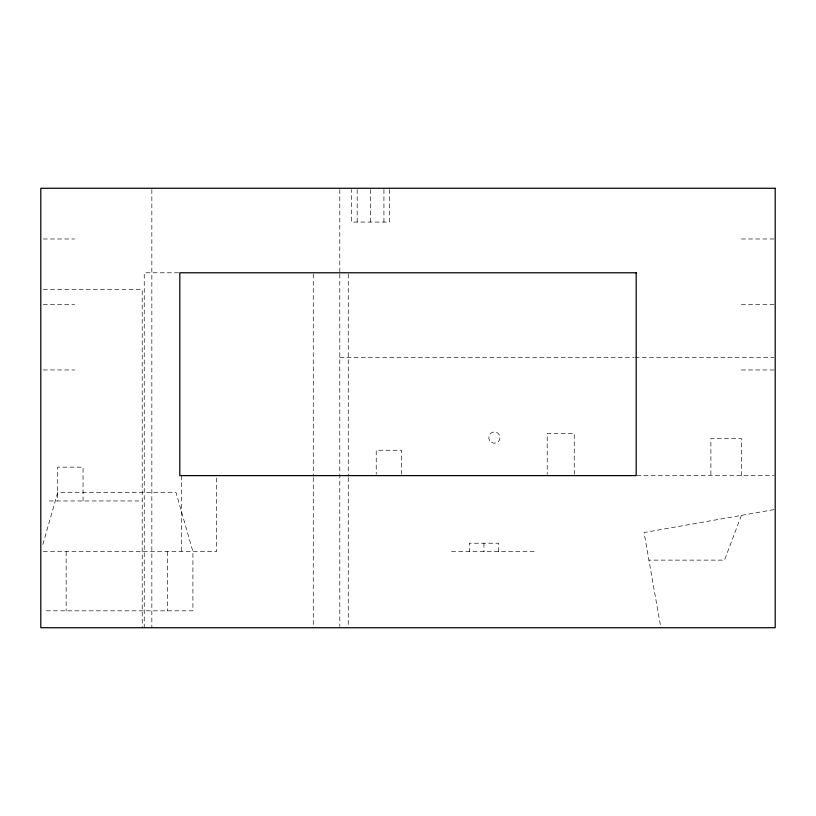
<?xml version="1.0" encoding="UTF-8"?>
<svg xmlns="http://www.w3.org/2000/svg" width="816" height="816" viewBox="0 0 816 816"><rect width="100%" height="100%" fill="white"/><g stroke="black" fill="none" stroke-linecap="round" stroke-linejoin="round"><path stroke-width="0.61" stroke-dasharray="4.08 3.06" d="M42.871 544.425L57.701 492.507L176.021 492.507L192.923 551.667L192.923 610.827L43.34 610.827M741.397 515.375L724.496 560.123L648.924 560.123M773.956 509.633L644.059 532.532L660.623 626.474M43.299 238.976L74.603 238.976M741.397 238.976L773.945 238.976M178.551 272.779L144.238 272.779L144.238 627.728M43.33 289.68L142.208 289.68L142.208 627.728M43.299 304.47L74.603 304.47M741.397 304.47L773.945 304.47M339.803 357.296L634.063 357.296M635.154 357.296L773.925 357.296M43.299 369.974L74.603 369.974M741.397 369.974L773.945 369.974M636.868 475.606L773.935 475.606M49.256 500.963L142.208 500.963M43.34 551.667L216.475 551.667L216.475 476.881M451.523 551.667L536.03 551.667M741.316 475.606L741.316 438.427L710.889 438.427L710.889 475.606M574.25 474.361L574.25 433.357L547.21 433.357L547.21 474.361M498.586 551.667L498.586 543.221L469.312 543.221L469.312 551.667M483.949 543.221L483.949 551.667M401.574 474.341L401.574 450.259L376.227 450.259L376.227 474.341M389.467 189.526L389.467 222.074L351.645 222.074L351.645 189.526M383.928 189.526L383.928 222.074M370.556 189.526L370.556 222.074M357.184 189.526L357.184 222.074M348.248 274.054L348.248 476.34M348.248 477.605L348.248 626.453M339.803 189.547L339.803 273.615M339.803 274.054L339.803 626.464M313.262 274.054L313.262 476.34M313.262 477.605L313.262 627.728M181.55 475.606L181.55 551.667M167.566 551.667L167.566 610.827M151.847 189.547L151.847 627.728M83.059 500.963L83.059 467.16L57.701 467.16L57.701 500.963M66.157 551.667L66.157 610.827M491.599 442.445A5.63 5.63 0 0 0 500.055 437.57A5.63 5.63 0 0 0 491.599 432.694A5.63 5.63 0 0 0 491.599 442.445"/><path stroke-width="1.22" d="M775.2 188.272L40.8 188.272L40.8 627.728L775.2 627.728L775.2 188.272M636.184 272.779L179.816 272.779L179.816 475.606L636.184 475.606L636.184 272.779"/></g></svg>
